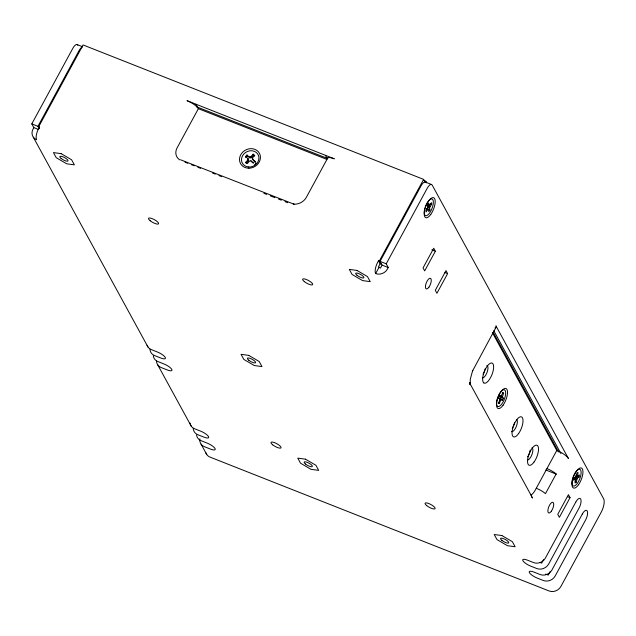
<?xml version="1.0" encoding="UTF-8"?>
<svg xmlns="http://www.w3.org/2000/svg" width="636" height="636" viewBox="0 0 636 636"><rect width="100%" height="100%" fill="white"/><g stroke="black" fill="none" stroke-linecap="round" stroke-linejoin="round"><path stroke-width="0.95" d="M502.217 397.468L503.625 393.167L502.861 392.754L500.826 396.713L499.626 396.061L498.767 398.128L499.968 398.788L499.928 399.813L498.568 403.089L499.324 403.502L500.683 400.227L501.359 399.535L502.559 400.195L503.418 398.128L500.293 396.713L500.333 395.679M575.66 479.83L573.433 478.526L575.66 479.83L575.079 482.994L576.168 482.319L577.345 478.049L579.07 476.976L579.436 474.973L577.711 476.046L575.787 475.291M577.711 476.046L577.989 472.333L576.9 473.009L576.327 476.181L573.998 478.359L573.632 480.355L575.357 479.282M428.887 204.554L427.623 207.042L429.554 207.805L429.912 210.007L428.791 211.597L428.425 209.387L426.581 208.958M429.554 207.805L431.701 204.061L431.478 202.669L429.698 205.182L427.853 204.752M472.389 371.511L470.29 379.223L470.179 384.764L469.837 382.681L470.425 384.541L469.702 383.134M472.373 371.559L472.826 370.438M502.559 400.195L500.635 399.432L501.494 397.365L500.293 396.713M472.779 370.542L495.897 327.508M327.437 158.626L327.755 157.935A10.399 2.918 28.5 0 1 334.313 158.825L187 100.671A10.399 2.918 28.5 0 1 195.92 105.894L198.384 108.676L326.904 159.413M38.247 129.362L33.843 127.629L31.8 123.893L72.862 48.264A7.171 2.743 -68.5 0 1 77.783 45.204M33.843 127.629L33.016 129.14A8.968 7.894 -28.7 0 0 36.618 139.745A8.968 3.434 -68.5 0 1 38.685 128.448L39.504 126.938L38.732 126.628L83.085 44.949L423.632 179.392L425.261 182.373M39.186 128.567L37.961 126.326L79.023 50.697A7.171 2.743 -68.5 0 1 82.275 47.072M198.384 108.676L177.031 148.005A10.756 9.468 -28.7 0 0 179.638 159.843M327.755 157.935L306.393 197.279C303.889 201.882 298.499 204.713 293.291 204.108L294.086 204.212L180.489 159.755M378.515 260.76L380.145 263.749L380.916 264.051L379.287 261.07L378.515 260.76L377.697 262.278A8.968 3.434 -68.5 0 0 375.63 273.575A8.968 7.894 -28.7 0 0 387.435 269.052L388.262 267.541L386.219 263.805L380.058 261.372L421.119 185.744A7.171 2.743 -68.5 0 1 426.033 182.683M379.287 261.07L423.632 179.392M380.145 263.749L378.507 266.778L380.455 268.13L382.093 265.109L380.058 261.372M375.63 273.575L378.913 267.525M386.219 263.805L427.281 188.177A7.171 2.743 -68.5 0 1 432.202 185.116L603.628 498.775A10.756 4.118 -68.5 0 1 601.147 512.33L560.904 586.44A8.968 7.894 -28.7 0 1 549.091 590.963L210.087 457.133A8.968 7.894 -28.7 0 1 205.841 452.768M435.366 251.212L424.689 270.872L423.059 267.891L433.736 248.223L435.366 251.212L431.844 249.821M447.609 273.615L436.932 293.276L435.302 290.294L445.979 270.626L447.609 273.615L444.969 272.574M492.351 332.564L556.786 450.463L535.44 489.792A10.756 4.118 -68.5 0 1 530.901 495.086M546.936 468.613L547.246 468.74A10.399 2.918 28.5 0 1 556.166 473.955L545.489 493.623A10.399 2.918 28.5 0 0 536.569 488.4L536.259 488.281M579.07 476.976L577.138 476.213L575.421 477.286L574.817 478.391L576.741 479.154M570.055 497.654L559.378 517.322L557.748 514.333L568.425 494.673L570.055 497.654L567.415 496.613M543.565 559.632L541.673 563.122L539.964 562.447M550.1 571.581L548.208 575.071L545.64 574.054M427.869 209.467L426.088 211.979L425.858 210.588L428.012 206.843L427.654 204.641L428.775 203.051L429.133 205.261M246.967 155.001L247.476 155.939L245.989 157.561L245.48 156.631L246.967 155.001L250.004 157.879L251.284 157.712L253.645 155.12L253.136 154.19L250.775 156.774L249.495 156.941M248.008 158.571L248.557 160.685L246.196 163.269L245.687 162.339L248.048 159.755L248.008 158.571L245.48 156.631M252.413 159.183L255.449 162.053L252.413 159.183L252.373 157.998L254.734 155.415L253.136 154.19M254.941 161.123L253.454 162.752L250.926 160.813L249.646 160.98L247.285 163.563L245.687 162.339M423.926 180.473L425.643 181.149A1.797 1.582 -28.7 0 1 426.518 182.858M77.083 44.568L82.362 46.651M425.301 182.031L431.637 184.535M197.073 106.991L327.5 158.475M430.421 203.552L431.701 204.061M427.766 204.418L429.054 204.927M427.996 205.81L429.92 206.573M426.502 208.624L429.912 210.007M185.02 162.18L187.771 163.261M191.436 164.708L194.187 165.797M197.852 167.244L200.602 168.333M212.527 173.04L215.278 174.121M218.943 175.568L221.694 176.657M263.876 193.304L266.627 194.393M270.292 195.84L274.879 197.653M278.544 199.1L281.295 200.181M284.96 201.636L287.711 202.717M31.8 123.893L37.961 126.326M382.093 265.109L388.262 267.541M502.337 392.658L503.625 393.167M500.977 395.934L502.257 396.443M498.902 395.958L500.826 396.713M501.494 397.365L503.418 398.128M498.044 398.025L499.968 398.788M501.359 399.535L499.427 398.78L500.635 399.432M499.403 399.718L500.683 400.227M498.036 402.993L499.324 403.502M556.786 450.463L561.882 452.935A10.399 2.918 28.5 0 1 568.401 458.445L495.913 325.815A10.399 2.918 28.5 0 1 494.967 327.842M576.129 474.997L577.409 475.505M575.421 477.286L577.345 478.049M545.863 470.012L556.373 474.162M574.88 481.818L576.168 482.319M253.645 155.12L254.71 155.939M247.476 155.939L250.004 157.879M252.063 162.228L253.327 163.198M531.465 496.835L532.61 498.02L469.813 383.301M493.767 330.72L560.896 453.548M493.345 332.604L558.567 451.95M325.378 155.295L327.007 158.285M252.373 157.998L252.882 158.928M250.775 156.774L251.284 157.712M250.926 160.813L251.435 161.743M248.048 159.755L248.557 160.685M195.936 104.201L197.565 107.182M38.732 126.628L39.551 128.122M33.318 137.209L148.005 347.065M157.8 364.985L191.269 426.223M201.071 444.151L206.78 454.605M427.742 207.781L427.988 209.252M425.198 207.137A8.968 3.434 -68.5 0 1 432.83 199.656A8.968 3.434 -68.5 0 1 429.165 213.585A8.968 3.434 -68.5 0 1 424.435 210.031M424.578 209.324A8.968 3.434 -68.5 0 1 424.959 207.869M196.548 434.992A8.968 7.894 -28.7 0 0 201.103 440.708L207.272 443.141A7.171 2.011 28.5 0 1 215.063 448.563A7.171 2.011 28.5 0 1 210.532 449.111L204.371 446.679A8.968 7.894 -28.7 0 1 199.831 438.848M190.013 423.043A8.968 7.894 -28.7 0 0 194.576 428.759L200.738 431.192A7.171 2.011 28.5 0 1 208.536 436.614A7.171 2.011 28.5 0 1 204.005 437.163L197.836 434.73A8.968 7.894 -28.7 0 1 193.217 428.314M147.067 345.229A8.968 7.894 -28.7 0 0 151.312 349.593L157.474 352.034A7.171 2.011 28.5 0 1 165.273 357.448A7.171 2.011 28.5 0 1 160.741 358.004L154.572 355.572A8.968 7.894 -28.7 0 1 149.953 349.156M532.038 447.728A6.638 2.536 -68.5 0 1 532.054 454.263A6.638 2.536 -68.5 0 1 527.618 460.082M530.201 450.057A6.638 2.536 -68.5 0 1 530.09 450.813M530.011 451.202A6.638 2.536 -68.5 0 1 528.182 455.94M527.975 456.282A6.638 2.536 -68.5 0 1 527.546 456.934M516.671 419.442A6.638 2.536 -68.5 0 1 516.225 426.692A6.638 2.536 -68.5 0 1 511.59 431.661M156.488 361.105A8.968 7.894 -28.7 0 0 161.107 367.521L167.268 369.953A7.171 2.011 28.5 0 0 171.799 369.397A7.171 2.011 28.5 0 0 164.001 363.983L157.839 361.542A8.968 7.894 -28.7 0 1 153.276 355.826M514.58 422.431A6.638 2.536 -68.5 0 1 512.25 428.243M486.826 365.477A6.638 2.536 -68.5 0 1 487.152 372.116A6.638 2.536 -68.5 0 1 482.366 377.927M485.196 368.665A6.638 2.536 -68.5 0 1 483.074 374.135M256.157 163.11A6.638 5.843 -28.7 0 1 255.903 163.444M255.624 163.77A6.638 5.843 -28.7 0 1 255.322 164.08M255.012 164.366A6.638 5.843 -28.7 0 1 254.67 164.637M498.37 395.767A8.968 3.434 -68.5 0 1 505.636 392.126A8.968 3.434 -68.5 0 1 499.506 406.189A8.968 3.434 -68.5 0 1 498.06 396.474M572.71 478.216A8.968 3.434 -68.5 0 1 580.581 469.996A8.968 3.434 -68.5 0 1 576.518 484.401A8.968 3.434 -68.5 0 1 572.511 478.948M575.779 502.098L545.394 558.066A8.968 7.894 -28.7 0 1 533.588 562.59L527.419 560.149A7.171 2.011 28.5 0 0 522.887 560.706A7.171 2.011 28.5 0 0 530.686 566.127L536.848 568.56A8.968 7.894 -28.7 0 0 548.661 564.037L579.046 508.077A7.171 2.743 -68.5 0 0 580.7 499.037A7.171 2.743 -68.5 0 0 575.779 502.098M582.314 514.047L551.929 570.015A8.968 7.894 -28.7 0 1 540.115 574.539L533.954 572.098A7.171 2.011 28.5 0 0 529.422 572.654A7.171 2.011 28.5 0 0 537.213 578.076L543.383 580.509A8.968 7.894 -28.7 0 0 555.188 575.985L585.581 520.025A7.171 2.743 -68.5 0 0 587.227 510.986A7.171 2.743 -68.5 0 0 582.314 514.047M61.128 153.642L53.44 152.592L56.222 157.672L66.685 163.794L74.364 164.835L71.59 159.763L61.128 153.642M356.995 270.435L349.307 269.394L352.082 274.466L362.544 280.587L370.231 281.637L367.457 276.557L356.995 270.435M248.732 355.373L241.044 354.332L243.819 359.412L254.281 365.533L261.968 366.575L259.194 361.494L248.732 355.373M305.463 459.176L297.775 458.135L300.55 463.215L311.012 469.336L318.7 470.378L315.925 465.298L305.463 459.176M501.891 535.552L494.204 534.502L496.978 539.582L507.441 545.704L515.128 546.745L512.354 541.673L501.891 535.552M483.781 382.88L483.575 382.681A10.756 4.118 -68.5 0 1 485.689 368.618A10.756 4.118 -68.5 0 1 493.345 364.69L493.449 365.072A10.756 4.118 -68.5 0 1 490.587 377.585A10.756 4.118 -68.5 0 1 483.781 382.88M578.545 484.712A10.756 4.118 -68.5 0 0 581.582 468.104A10.756 4.118 -68.5 0 0 572.241 481.277A10.756 4.118 -68.5 0 0 578.545 484.712M430.795 214.364A10.756 4.118 -68.5 0 0 433.832 197.764A10.756 4.118 -68.5 0 0 424.49 210.937A10.756 4.118 -68.5 0 0 430.795 214.364M428.934 287.17A5.74 2.194 -68.5 0 0 430.556 278.314A5.74 2.194 -68.5 0 0 425.571 285.341A5.74 2.194 -68.5 0 0 428.934 287.17M551.38 511.209A5.74 2.194 -68.5 0 0 553.002 502.353A5.74 2.194 -68.5 0 0 548.017 509.38A5.74 2.194 -68.5 0 0 551.38 511.209M272.637 444.803A5.74 1.614 28.5 0 0 281.009 447.895A5.74 1.614 28.5 0 0 274.386 442.584A5.74 1.614 28.5 0 0 272.637 444.803M304.286 281.589A5.74 1.614 28.5 0 0 312.658 284.682A5.74 1.614 28.5 0 0 306.035 279.371A5.74 1.614 28.5 0 0 304.286 281.589M426.732 505.636A5.74 1.614 28.5 0 0 435.103 508.728A5.74 1.614 28.5 0 0 428.481 503.41A5.74 1.614 28.5 0 0 426.732 505.636M150.191 220.764A5.74 1.614 28.5 0 0 158.563 223.856A5.74 1.614 28.5 0 0 151.94 218.538A5.74 1.614 28.5 0 0 150.191 220.764M503.108 405.172A10.756 4.118 -68.5 0 0 506.145 388.564A10.756 4.118 -68.5 0 0 496.803 401.737A10.756 4.118 -68.5 0 0 503.108 405.172M534.129 461.927A10.756 4.118 -68.5 0 0 537.166 445.327A10.756 4.118 -68.5 0 0 527.824 458.5A10.756 4.118 -68.5 0 0 534.129 461.927M518.618 433.545A10.756 4.118 -68.5 0 0 521.655 416.946A10.756 4.118 -68.5 0 0 512.314 430.119A10.756 4.118 -68.5 0 0 518.618 433.545M248.954 168.206A10.756 9.468 -28.7 0 0 259.504 153.451A10.756 9.468 -28.7 0 0 241.441 153.626A10.756 9.468 -28.7 0 0 248.954 168.206M248.763 360.215A4.659 1.312 28.5 0 0 255.569 362.727A4.659 1.312 28.5 0 0 250.186 358.41A4.659 1.312 28.5 0 0 248.763 360.215M501.923 540.393A4.659 1.312 28.5 0 0 508.728 542.905A4.659 1.312 28.5 0 0 503.346 538.589A4.659 1.312 28.5 0 0 501.923 540.393M357.027 275.277A4.659 1.312 28.5 0 0 363.832 277.789A4.659 1.312 28.5 0 0 358.45 273.472A4.659 1.312 28.5 0 0 357.027 275.277M305.495 464.018A4.659 1.312 28.5 0 0 312.3 466.538A4.659 1.312 28.5 0 0 306.918 462.213A4.659 1.312 28.5 0 0 305.495 464.018M61.167 158.483A4.659 1.312 28.5 0 0 67.965 160.995A4.659 1.312 28.5 0 0 62.582 156.679A4.659 1.312 28.5 0 0 61.167 158.483M248.239 166.966A8.968 7.894 -28.7 0 0 258.558 155.677A8.968 7.894 -28.7 0 0 243.827 153.984A8.968 7.894 -28.7 0 0 248.239 166.966"/></g></svg>
